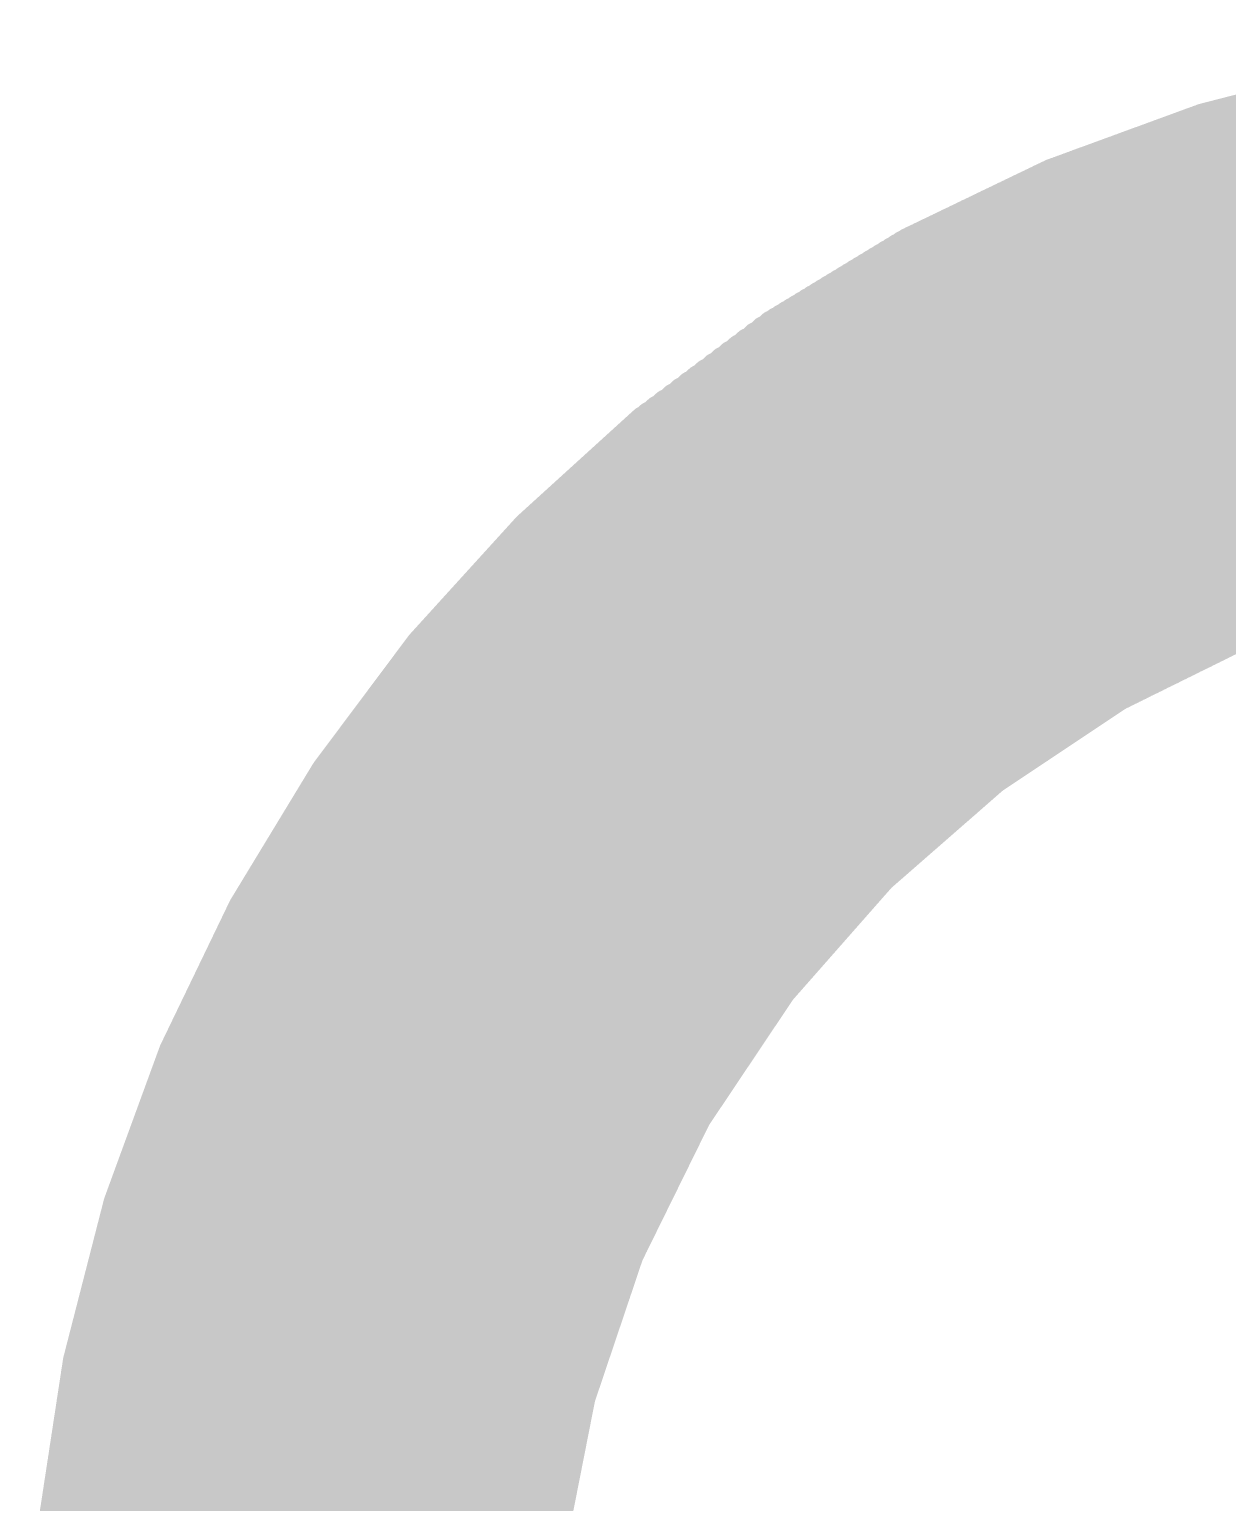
# Model space of a CAD drawing. Extents: x -4 to 157, y -7 to 87.
# Drawn here: x 38.487 to 40.286, y 27.349 to 29.56 of the extents above; entities that cross this region are included whole.
import ezdxf

# ---------------------------------------------------------------- set-up
doc = ezdxf.new("R2010")
doc.units = 0
doc.layers.add('2D_LINE_126', color=255, linetype='CONTINUOUS')

# ---------------------------------------------------------------- blocks, each defined once
blk = doc.blocks.new('SMOOTH_0$05')
at = {"const_width": 0.025}
blk.add_lwpolyline([(-0.0125, 0, 1), (0.0125, 0, 1)], format="xyb", close=True, dxfattribs=at)
blk = doc.blocks.new('DRAWING_204')
at = {"layer": '2D_LINE_126', "const_width": 0.05}
for points in [[(-0.6967, -1.7189), (1.7765, 0.7543)], [(-0.6966, -1.7157), (1.7733, 0.7542)], [(-0.6966, -1.7218), (1.7794, 0.7542)], [(-0.6965, -1.7124), (1.77, 0.7541)], [(-0.6964, -1.7248), (1.7824, 0.754)], [(-0.6963, -1.7092), (1.7668, 0.7539)], [(-0.6963, -1.7277), (1.7853, 0.7539)], [(-0.6961, -1.7059), (1.7635, 0.7538)], [(-0.6961, -1.7307), (1.7883, 0.7537)], [(-0.696, -1.7026), (1.7603, 0.7536)], [(-0.696, -1.7336), (1.7912, 0.7536)], [(-0.6958, -1.6994), (1.757, 0.7534)], [(-0.6958, -1.7366), (1.7942, 0.7534)], [(-0.6957, -1.7395), (1.7971, 0.7533)], [(-0.6956, -1.6961), (1.7537, 0.7533)], [(-0.6955, -1.6929), (1.7505, 0.7531)], [(-0.6953, -1.6896), (1.7472, 0.7529)], [(-0.6952, -1.6863), (1.7439, 0.7528)], [(-0.695, -1.6831), (1.7407, 0.7526)], [(-0.6948, -1.6798), (1.7374, 0.7524)], [(-0.6947, -1.6766), (1.7342, 0.7523)], [(-0.6945, -1.6733), (1.7309, 0.7521)], [(-0.6943, -1.67), (1.7276, 0.7519)], [(-0.6942, -1.6668), (1.7244, 0.7518)], [(-0.694, -1.6635), (1.7211, 0.7516)], [(-0.6938, -1.6602), (1.7179, 0.7514)], [(-0.6937, -1.657), (1.7146, 0.7513)], [(-0.6935, -1.6537), (1.7113, 0.7511)], [(-0.6933, -1.6505), (1.7081, 0.751)], [(-0.6932, -1.6472), (1.7048, 0.7508)], [(-0.693, -1.6439), (1.7015, 0.7506)], [(-0.6928, -1.6407), (1.6983, 0.7505)], [(-0.6927, -1.6374), (1.695, 0.7503)], [(-0.6925, -1.6341), (1.6918, 0.7501)], [(-0.6924, -1.6309), (1.6885, 0.75)], [(-0.6922, -1.6276), (1.6852, 0.7498)], [(-0.692, -1.6244), (1.682, 0.7496)], [(-0.6919, -1.6211), (1.6787, 0.7495)], [(-0.6917, -1.6178), (1.6754, 0.7493)], [(-0.6915, -1.6146), (1.6722, 0.7491)], [(-0.6914, -1.6113), (1.6689, 0.749)], [(0.5603, -0.4866), (1.8001, 0.7531)], [(0.5849, -0.4652), (1.803, 0.753)], [(0.6094, -0.4438), (1.806, 0.7529)], [(0.6339, -0.4223), (1.8089, 0.7527)], [(0.6584, -0.4009), (1.8119, 0.7526)], [(0.683, -0.3795), (1.8148, 0.7524)], [(0.7075, -0.358), (1.8178, 0.7523)], [(0.727, -0.3416), (1.8207, 0.7521)], [(0.7363, -0.3354), (1.8237, 0.752)], [(0.7456, -0.3292), (1.8266, 0.7518)], [(0.7549, -0.323), (1.8296, 0.7517)], [(0.7642, -0.3168), (1.8325, 0.7515)], [(0.7735, -0.3106), (1.8355, 0.7514)], [(0.7828, -0.3044), (1.8384, 0.7512)], [(0.7922, -0.2982), (1.8414, 0.7511)], [(0.8015, -0.2919), (1.8443, 0.7509)], [(0.8108, -0.2857), (1.8473, 0.7508)], [(0.8201, -0.2795), (1.8502, 0.7506)], [(0.8294, -0.2733), (1.8532, 0.7505)], [(0.8387, -0.2671), (1.8561, 0.7503)], [(0.848, -0.2609), (1.8591, 0.7502)], [(0.8573, -0.2547), (1.862, 0.75)], [(0.8666, -0.2485), (1.865, 0.7499)], [(0.8759, -0.2423), (1.8679, 0.7497)], [(0.8852, -0.2361), (1.8709, 0.7496)], [(0.8945, -0.2299), (1.8738, 0.7495)], [(0.9038, -0.2237), (1.8768, 0.7493)], [(0.9122, -0.2184), (1.8797, 0.7492)], [(0.9183, -0.2154), (1.8827, 0.749)], [(-0.6912, -1.608), (1.6657, 0.7488)], [(-0.691, -1.6048), (1.6624, 0.7486)], [(-0.6909, -1.6015), (1.6591, 0.7485)], [(-0.6907, -1.5983), (1.6559, 0.7483)], [(-0.6905, -1.595), (1.6526, 0.7481)], [(-0.6904, -1.5917), (1.6493, 0.748)], [(-0.6902, -1.5885), (1.6461, 0.7478)], [(-0.69, -1.5852), (1.6428, 0.7477)], [(-0.6899, -1.5819), (1.6396, 0.7475)], [(-0.6897, -1.5787), (1.6363, 0.7473)], [(-0.6896, -1.5754), (1.633, 0.7472)], [(-0.6894, -1.5722), (1.6298, 0.747)], [(-0.6892, -1.5689), (1.6265, 0.7468)], [(-0.6891, -1.5656), (1.6232, 0.7467)], [(-0.6889, -1.5624), (1.62, 0.7465)], [(-0.6887, -1.5591), (1.6167, 0.7463)], [(-0.6886, -1.5559), (1.6135, 0.7462)], [(-0.6884, -1.5526), (1.6102, 0.746)], [(-0.6882, -1.5493), (1.6069, 0.7458)], [(-0.6881, -1.5461), (1.6037, 0.7457)], [(-0.6879, -1.5428), (1.6004, 0.7455)], [(-0.6877, -1.5395), (1.5971, 0.7453)], [(-0.6876, -1.5363), (1.5939, 0.7452)], [(-0.6874, -1.533), (1.5906, 0.745)], [(-0.6872, -1.5298), (1.5874, 0.7449)], [(-0.6871, -1.5265), (1.5841, 0.7447)], [(-0.6869, -1.5232), (1.5808, 0.7445)], [(-0.6868, -1.52), (1.5776, 0.7444)], [(-0.6866, -1.5167), (1.5743, 0.7442)], [(-0.6864, -1.5134), (1.5711, 0.744)], [(-0.6863, -1.5102), (1.5678, 0.7439)], [(-0.6861, -1.5069), (1.5645, 0.7437)], [(-0.6859, -1.5037), (1.5613, 0.7435)], [(-0.6858, -1.5004), (1.558, 0.7434)], [(-0.6856, -1.4971), (1.5547, 0.7432)], [(-0.6854, -1.4939), (1.5515, 0.743)], [(-0.6853, -1.4906), (1.5482, 0.7429)], [(-0.6851, -1.4873), (1.545, 0.7427)], [(-0.6849, -1.4841), (1.5417, 0.7425)], [(-0.6848, -1.4808), (1.5384, 0.7424)], [(-0.6846, -1.4776), (1.5352, 0.7422)], [(-0.6844, -1.4743), (1.5319, 0.7421)], [(-0.6843, -1.471), (1.5286, 0.7419)], [(-0.6841, -1.4678), (1.5254, 0.7417)], [(-0.6838, -1.4644), (1.522, 0.7415)], [(-0.6833, -1.4608), (1.5184, 0.7409)], [(-0.6827, -1.4571), (1.5147, 0.7403)], [(-0.6822, -1.4534), (1.5111, 0.7398)], [(-0.6816, -1.4498), (1.5074, 0.7392)], [(-0.6811, -1.4461), (1.5037, 0.7387)], [(-0.6805, -1.4425), (1.5001, 0.7381)], [(-0.6799, -1.4388), (1.4964, 0.7376)], [(-0.6794, -1.4352), (1.4928, 0.737)], [(-0.6788, -1.4315), (1.4891, 0.7364)], [(-0.6783, -1.4279), (1.4855, 0.7359)], [(-0.6777, -1.4242), (1.4818, 0.7353)], [(-0.6772, -1.4205), (1.4782, 0.7348)], [(-0.6766, -1.4169), (1.4745, 0.7342)], [(-0.676, -1.4132), (1.4708, 0.7336)], [(-0.6755, -1.4096), (1.4672, 0.7331)], [(-0.6749, -1.4059), (1.4635, 0.7325)], [(-0.6744, -1.4023), (1.4599, 0.732)], [(-0.6738, -1.3986), (1.4562, 0.7314)], [(-0.6732, -1.395), (1.4526, 0.7309)], [(-0.6727, -1.3913), (1.4489, 0.7303)], [(-0.6721, -1.3876), (1.4453, 0.7297)], [(-0.6716, -1.384), (1.4416, 0.7292)], [(-0.671, -1.3803), (1.4379, 0.7286)], [(-0.6705, -1.3767), (1.4343, 0.7281)], [(-0.6699, -1.373), (1.4306, 0.7275)], [(-0.6693, -1.3694), (1.427, 0.727)], [(0.9244, -0.2123), (1.8856, 0.7489)], [(0.9306, -0.2093), (1.8886, 0.7487)], [(0.9367, -0.2063), (1.8915, 0.7486)], [(0.9428, -0.2033), (1.8945, 0.7484)], [(0.9489, -0.2002), (1.8974, 0.7483)], [(0.955, -0.1972), (1.9004, 0.7481)], [(0.9612, -0.1942), (1.9033, 0.748)], [(0.9673, -0.1912), (1.9063, 0.7478)], [(0.9734, -0.1881), (1.9092, 0.7477)], [(0.9795, -0.1851), (1.9122, 0.7475)], [(0.9857, -0.1821), (1.9151, 0.7474)], [(0.9918, -0.1791), (1.9181, 0.7472)], [(0.9979, -0.176), (1.921, 0.7471)], [(1.004, -0.173), (1.924, 0.7469)], [(1.0101, -0.17), (1.9269, 0.7468)], [(1.0163, -0.167), (1.9299, 0.7466)], [(1.0224, -0.1639), (1.9328, 0.7465)], [(1.0285, -0.1609), (1.9358, 0.7463)], [(1.0346, -0.1579), (1.9387, 0.7462)], [(1.0408, -0.1549), (1.9417, 0.7461)], [(1.0469, -0.1518), (1.9446, 0.7459)], [(1.053, -0.1488), (1.9476, 0.7458)], [(1.0591, -0.1458), (1.9505, 0.7456)], [(1.0652, -0.1428), (1.9535, 0.7455)], [(1.0714, -0.1397), (1.9564, 0.7453)], [(1.0775, -0.1367), (1.9594, 0.7452)], [(1.0836, -0.1337), (1.9623, 0.745)], [(1.0897, -0.1307), (1.9653, 0.7449)], [(1.0959, -0.1276), (1.9682, 0.7447)], [(-0.6688, -1.3657), (1.4233, 0.7264)], [(-0.6682, -1.3621), (1.4197, 0.7258)], [(-0.6677, -1.3584), (1.416, 0.7253)], [(-0.6671, -1.3547), (1.4124, 0.7247)], [(-0.6666, -1.3511), (1.4087, 0.7242)], [(-0.666, -1.3474), (1.405, 0.7236)], [(-0.6654, -1.3438), (1.4014, 0.723)], [(-0.6649, -1.3401), (1.3977, 0.7225)], [(-0.6643, -1.3365), (1.3941, 0.7219)], [(-0.6638, -1.3328), (1.3904, 0.7214)], [(-0.6632, -1.3292), (1.3868, 0.7208)], [(-0.6626, -1.3255), (1.3831, 0.7203)], [(-0.6621, -1.3219), (1.3795, 0.7197)], [(-0.6615, -1.3182), (1.3758, 0.7191)], [(-0.661, -1.3145), (1.3721, 0.7186)], [(-0.6604, -1.3109), (1.3685, 0.718)], [(-0.6599, -1.3072), (1.3648, 0.7175)], [(-0.6593, -1.3036), (1.3612, 0.7169)], [(-0.6587, -1.2999), (1.3575, 0.7164)], [(-0.6582, -1.2963), (1.3539, 0.7158)], [(-0.6576, -1.2926), (1.3502, 0.7152)], [(-0.6571, -1.289), (1.3466, 0.7147)], [(-0.6565, -1.2853), (1.3429, 0.7141)], [(-0.656, -1.2816), (1.3392, 0.7136)], [(-0.6554, -1.278), (1.3356, 0.713)], [(-0.6548, -1.2743), (1.3319, 0.7124)], [(-0.6543, -1.2707), (1.3283, 0.7119)], [(-0.6537, -1.267), (1.3246, 0.7113)], [(-0.6532, -1.2634), (1.321, 0.7108)], [(-0.6526, -1.2597), (1.3173, 0.7102)], [(-0.652, -1.2561), (1.3137, 0.7097)], [(-0.6515, -1.2524), (1.31, 0.7091)], [(-0.6509, -1.2487), (1.3064, 0.7085)], [(-0.6504, -1.2451), (1.3027, 0.708)], [(-0.6498, -1.2414), (1.299, 0.7074)], [(-0.6493, -1.2378), (1.2954, 0.7069)], [(-0.6487, -1.2341), (1.2917, 0.7063)], [(-0.6481, -1.2305), (1.2881, 0.7058)], [(-0.6476, -1.2268), (1.2844, 0.7052)], [(-0.647, -1.2232), (1.2808, 0.7046)], [(-0.6464, -1.2194), (1.2771, 0.704)], [(-0.6453, -1.2153), (1.2729, 0.703)], [(-0.6443, -1.2111), (1.2687, 0.7019)], [(-0.6432, -1.2069), (1.2645, 0.7008)], [(-0.6421, -1.2028), (1.2604, 0.6997)], [(-0.6411, -1.1986), (1.2562, 0.6987)], [(-0.64, -1.1944), (1.252, 0.6976)], [(-0.6389, -1.1903), (1.2479, 0.6965)], [(-0.6378, -1.1861), (1.2437, 0.6955)], [(-0.6368, -1.1819), (1.2395, 0.6944)], [(-0.6357, -1.1778), (1.2354, 0.6933)], [(-0.6346, -1.1736), (1.2312, 0.6922)], [(-0.6336, -1.1694), (1.227, 0.6912)], [(-0.6325, -1.1652), (1.2229, 0.6901)], [(-0.6314, -1.1611), (1.2187, 0.689)], [(-0.6303, -1.1569), (1.2145, 0.6879)], [(-0.6293, -1.1527), (1.2103, 0.6869)], [(-0.6282, -1.1486), (1.2062, 0.6858)], [(-0.6271, -1.1444), (1.202, 0.6847)], [(-0.626, -1.1402), (1.1978, 0.6837)], [(1.0405, 0.6432), (1.2775, 0.7041)], [(-0.625, -1.1361), (1.1937, 0.6826)], [(-0.6239, -1.1319), (1.1895, 0.6815)], [(-0.6228, -1.1277), (1.1853, 0.6804)], [(-0.6218, -1.1235), (1.1812, 0.6794)], [(-0.6207, -1.1194), (1.177, 0.6783)], [(-0.6196, -1.1152), (1.1728, 0.6772)], [(-0.6185, -1.111), (1.1687, 0.6762)], [(-0.6175, -1.1069), (1.1645, 0.6751)], [(-0.6164, -1.1027), (1.1603, 0.674)], [(-0.6153, -1.0985), (1.1561, 0.6729)], [(-0.6143, -1.0944), (1.152, 0.6719)], [(-0.6132, -1.0902), (1.1478, 0.6708)], [(-0.6121, -1.086), (1.1436, 0.6697)], [(-0.611, -1.0819), (1.1395, 0.6686)], [(-0.61, -1.0777), (1.1353, 0.6676)], [(-0.6089, -1.0735), (1.1311, 0.6665)], [(-0.6078, -1.0693), (1.127, 0.6654)], [(-0.6068, -1.0652), (1.1228, 0.6644)], [(-0.6057, -1.061), (1.1186, 0.6633)], [(-0.6046, -1.0568), (1.1144, 0.6622)], [(-0.6035, -1.0527), (1.1103, 0.6611)], [(-0.6025, -1.0485), (1.1061, 0.6601)], [(-0.6014, -1.0443), (1.1019, 0.659)], [(-0.6003, -1.0402), (1.0978, 0.6579)], [(-0.5992, -1.036), (1.0936, 0.6569)], [(-0.5982, -1.0318), (1.0894, 0.6558)], [(-0.5971, -1.0276), (1.0853, 0.6547)], [(-0.596, -1.0235), (1.0811, 0.6536)], [(-0.595, -1.0193), (1.0769, 0.6526)], [(-0.5939, -1.0151), (1.0728, 0.6515)], [(-0.5928, -1.011), (1.0686, 0.6504)], [(-0.5917, -1.0068), (1.0644, 0.6494)], [(-0.5907, -1.0026), (1.0602, 0.6483)], [(-0.5896, -0.9985), (1.0561, 0.6472)], [(-0.5885, -0.9943), (1.0519, 0.6461)], [(-0.5875, -0.9901), (1.0477, 0.6451)], [(-0.5864, -0.986), (1.0436, 0.644)], [(-0.5851, -0.9816), (1.0392, 0.6427)], [(-0.5833, -0.9767), (1.0343, 0.6409)], [(-0.5815, -0.9718), (1.0294, 0.6391)], [(-0.5798, -0.9669), (1.0245, 0.6374)], [(-0.578, -0.962), (1.0197, 0.6356)], [(-0.5762, -0.9572), (1.0148, 0.6338)], [(-0.5744, -0.9523), (1.0099, 0.632)], [(-0.5726, -0.9474), (1.005, 0.6302)], [(-0.5708, -0.9425), (1.0001, 0.6284)], [(-0.569, -0.9376), (0.9952, 0.6266)], [(-0.5672, -0.9327), (0.9903, 0.6248)], [(-0.5654, -0.9278), (0.9855, 0.6231)], [(-0.5637, -0.923), (0.9806, 0.6213)], [(-0.5619, -0.9181), (0.9757, 0.6195)], [(-0.5601, -0.9132), (0.9708, 0.6177)], [(-0.5583, -0.9083), (0.9659, 0.6159)], [(-0.5565, -0.9034), (0.961, 0.6141)], [(-0.5547, -0.8985), (0.9561, 0.6123)], [(-0.5529, -0.8936), (0.9513, 0.6105)], [(-0.5511, -0.8888), (0.9464, 0.6088)], [(-0.5494, -0.8839), (0.9415, 0.607)], [(-0.5476, -0.879), (0.9366, 0.6052)], [(-0.5458, -0.8741), (0.9317, 0.6034)], [(-0.544, -0.8692), (0.9268, 0.6016)], [(-0.5422, -0.8643), (0.9219, 0.5998)], [(-0.5404, -0.8595), (0.9171, 0.598)], [(-0.5386, -0.8546), (0.9122, 0.5962)], [(-0.5368, -0.8497), (0.9073, 0.5944)], [(-0.535, -0.8448), (0.9024, 0.5927)], [(-0.5333, -0.8399), (0.8975, 0.5909)], [(-0.5315, -0.835), (0.8926, 0.5891)], [(-0.5297, -0.8301), (0.8877, 0.5873)], [(-0.5279, -0.8253), (0.8829, 0.5855)], [(-0.5261, -0.8204), (0.878, 0.5837)], [(-0.5243, -0.8155), (0.8731, 0.5819)], [(-0.5225, -0.8106), (0.8682, 0.5801)], [(-0.5207, -0.8057), (0.8633, 0.5784)], [(-0.519, -0.8008), (0.8584, 0.5766)], [(-0.5172, -0.7959), (0.8535, 0.5748)], [(-0.5154, -0.7911), (0.8487, 0.573)], [(-0.5136, -0.7862), (0.8438, 0.5712)], [(-0.5118, -0.7813), (0.8389, 0.5694)], [(-0.51, -0.7764), (0.834, 0.5676)], [(-0.5082, -0.7715), (0.8291, 0.5658)], [(-0.5064, -0.7666), (0.8242, 0.564)], [(-0.5046, -0.7617), (0.8193, 0.5623)], [(-0.5029, -0.7569), (0.8145, 0.5605)], [(-0.5002, -0.7511), (0.8087, 0.5578)], [(-0.4973, -0.7451), (0.8028, 0.555)], [(-0.4945, -0.7392), (0.7968, 0.5521)], [(-0.4916, -0.7332), (0.7908, 0.5492)], [(-0.4887, -0.7272), (0.7848, 0.5463)], [(-0.4858, -0.7212), (0.7789, 0.5434)], [(-0.483, -0.7153), (0.7729, 0.5406)], [(-0.4801, -0.7093), (0.7669, 0.5377)], [(-0.4772, -0.7033), (0.7609, 0.5348)], [(-0.4743, -0.6973), (0.7549, 0.5319)], [(-0.4714, -0.6914), (0.749, 0.529)], [(-0.4686, -0.6854), (0.743, 0.5262)], [(-0.4657, -0.6794), (0.737, 0.5233)], [(-0.4628, -0.6734), (0.731, 0.5204)], [(-0.4599, -0.6675), (0.7251, 0.5175)], [(-0.457, -0.6615), (0.7191, 0.5147)], [(-0.4542, -0.6555), (0.7131, 0.5118)], [(-0.4513, -0.6495), (0.7071, 0.5089)], [(-0.4484, -0.6435), (0.7012, 0.506)], [(-0.4455, -0.6376), (0.6952, 0.5031)], [(-0.4426, -0.6316), (0.6892, 0.5003)], [(-0.4398, -0.6256), (0.6832, 0.4974)], [(-0.4369, -0.6196), (0.6773, 0.4945)], [(-0.434, -0.6137), (0.6713, 0.4916)], [(-0.4311, -0.6077), (0.6653, 0.4887)], [(-0.4283, -0.6017), (0.6593, 0.4859)], [(-0.4254, -0.5957), (0.6533, 0.483)], [(-0.4225, -0.5898), (0.6474, 0.4801)], [(-0.4196, -0.5838), (0.6414, 0.4772)], [(-0.4167, -0.5778), (0.6354, 0.4743)], [(-0.4139, -0.5718), (0.6294, 0.4715)], [(-0.411, -0.5659), (0.6235, 0.4686)], [(-0.4081, -0.5599), (0.6175, 0.4657)], [(-0.4052, -0.5539), (0.6115, 0.4628)], [(-0.4023, -0.5479), (0.6055, 0.46)], [(-0.3995, -0.5419), (0.5996, 0.4571)], [(-0.3954, -0.5348), (0.5924, 0.453)], [(-0.3906, -0.5269), (0.5845, 0.4482)], [(-0.3858, -0.519), (0.5766, 0.4434)], [(-0.381, -0.5111), (0.5687, 0.4386)], [(-0.3762, -0.5032), (0.5608, 0.4338)], [(-0.3714, -0.4953), (0.553, 0.4291)], [(-0.3667, -0.4875), (0.5451, 0.4243)], [(-0.3619, -0.4796), (0.5372, 0.4195)], [(-0.3571, -0.4717), (0.5293, 0.4147)], [(-0.3523, -0.4638), (0.5214, 0.4099)], [(-0.3475, -0.4559), (0.5135, 0.4051)], [(-0.3427, -0.448), (0.5056, 0.4003)], [(-0.3379, -0.4401), (0.4977, 0.3955)], [(-0.3331, -0.4322), (0.4898, 0.3907)], [(-0.3283, -0.4243), (0.4819, 0.3859)], [(-0.3235, -0.4164), (0.474, 0.3811)], [(-0.3187, -0.4085), (0.4661, 0.3763)], [(-0.3139, -0.4006), (0.4582, 0.3715)], [(-0.3091, -0.3927), (0.4504, 0.3667)], [(-0.3043, -0.3849), (0.4425, 0.3619)], [(-0.2995, -0.377), (0.4346, 0.3571)], [(-0.2947, -0.3691), (0.4267, 0.3523)], [(-0.2899, -0.3612), (0.4188, 0.3476)], [(-0.2851, -0.3533), (0.4109, 0.3428)], [(-0.2804, -0.3454), (0.403, 0.338)], [(-0.2756, -0.3375), (0.3951, 0.3332)], [(-0.2674, -0.3262), (0.3838, 0.325)], [(-0.2582, -0.3139), (0.3715, 0.3158)], [(-0.249, -0.3016), (0.3592, 0.3066)], [(-0.2398, -0.2894), (0.347, 0.2974)], [(-0.2306, -0.2771), (0.3347, 0.2882)], [(-0.2214, -0.2648), (0.3224, 0.279)], [(-0.2122, -0.2525), (0.3101, 0.2699)], [(-0.2031, -0.2402), (0.2978, 0.2607)], [(-0.1939, -0.228), (0.2856, 0.2515)], [(-0.1847, -0.2157), (0.2733, 0.2423)], [(-0.1755, -0.2034), (0.261, 0.2331)], [(-0.1663, -0.1911), (0.2487, 0.2239)], [(-0.1571, -0.1788), (0.2364, 0.2148)], [(-0.148, -0.1665), (0.2242, 0.2056)], [(-0.1388, -0.1543), (0.2119, 0.1964)], [(-0.1236, -0.1359), (0.1936, 0.1812)], [(0.0274, 0.0302), (0.203, 0.1898)], [(-0.0927, -0.102), (0.1596, 0.1503)], [(-0.0618, -0.068), (0.1256, 0.1194)], [(-0.0309, -0.034), (0.0916, 0.0885)], [(0, 0), (0.0576, 0.0576)], [(-0.1322, -0.1454), (0.0274, 0.0302)], [(-0.2745, -0.3357), (-0.1322, -0.1454)], [(0.9104, -0.2193), (0.724, -0.3436)], [(-0.3983, -0.5396), (-0.2745, -0.3357)], [(0.724, -0.3436), (0.5546, -0.4916)], [(-0.6955, -1.7425), (0.5492, -0.4978)], [(0.5546, -0.4916), (0.4047, -0.6619)], [(-0.6954, -1.7454), (0.5264, -0.5237)], [(-0.6952, -1.7484), (0.5035, -0.5496)], [(-0.5025, -0.7557), (-0.3983, -0.5396)], [(-0.6951, -1.7513), (0.4807, -0.5756)], [(-0.6949, -1.7543), (0.4579, -0.6015)], [(-0.6948, -1.7572), (0.435, -0.6274)], [(-0.6946, -1.7602), (0.4122, -0.6533)], [(0.4047, -0.6619), (0.2769, -0.8528)], [(-0.6945, -1.7631), (0.4005, -0.6681)], [(-0.6943, -1.7661), (0.3942, -0.6775)], [(-0.6942, -1.769), (0.3879, -0.6869)], [(-0.694, -1.772), (0.3817, -0.6963)], [(-0.6939, -1.7749), (0.3754, -0.7056)], [(-0.6937, -1.7779), (0.3691, -0.715)], [(-0.6936, -1.7808), (0.3628, -0.7244)], [(-0.6934, -1.7838), (0.3566, -0.7337)], [(-0.6933, -1.7867), (0.3503, -0.7431)], [(-0.6931, -1.7896), (0.344, -0.7525)], [(-0.693, -1.7926), (0.3378, -0.7618)], [(-0.6929, -1.7955), (0.3315, -0.7712)], [(-0.5856, -0.9829), (-0.5025, -0.7557)], [(-0.6927, -1.7985), (0.3252, -0.7806)], [(-0.6926, -1.8014), (0.3189, -0.7899)], [(-0.6924, -1.8044), (0.3127, -0.7993)], [(-0.6923, -1.8073), (0.3064, -0.8087)], [(-0.6921, -1.8103), (0.3001, -0.8181)], [(-0.692, -1.8132), (0.2939, -0.8274)], [(-0.6918, -1.8162), (0.2876, -0.8368)], [(-0.6917, -1.8191), (0.2813, -0.8462)], [(-0.6915, -1.8221), (0.276, -0.8546)], [(-0.6914, -1.825), (0.273, -0.8607)], [(0.2769, -0.8528), (0.1754, -1.0589)], [(-0.6912, -1.828), (0.27, -0.8668)], [(-0.6911, -1.8309), (0.267, -0.8729)], [(-0.6909, -1.8339), (0.264, -0.879)], [(-0.6908, -1.8368), (0.261, -0.8851)], [(-0.6906, -1.8398), (0.258, -0.8912)], [(-0.6905, -1.8427), (0.255, -0.8973)], [(-0.6903, -1.8457), (0.252, -0.9034)], [(-0.6902, -1.8486), (0.249, -0.9095)], [(-0.69, -1.8516), (0.246, -0.9156)], [(-0.6899, -1.8545), (0.243, -0.9217)], [(-0.6897, -1.8575), (0.24, -0.9278)], [(-0.6896, -1.8604), (0.237, -0.9339)], [(-0.6894, -1.8634), (0.234, -0.9399)], [(-0.6893, -1.8663), (0.231, -0.946)], [(-0.6891, -1.8693), (0.228, -0.9521)], [(-0.689, -1.8722), (0.225, -0.9582)], [(-0.6888, -1.8752), (0.222, -0.9643)], [(-0.6887, -1.8781), (0.219, -0.9704)], [(-0.6885, -1.8811), (0.216, -0.9765)], [(-0.6884, -1.884), (0.213, -0.9826)], [(-0.6882, -1.887), (0.21, -0.9887)], [(-0.6881, -1.8899), (0.207, -0.9948)], [(-0.6465, -1.2199), (-0.5856, -0.9829)], [(-0.6879, -1.8929), (0.204, -1.0009)], [(-0.6878, -1.8958), (0.201, -1.007)], [(-0.6876, -1.8987), (0.198, -1.0131)], [(-0.6875, -1.9017), (0.195, -1.0192)], [(-0.6873, -1.9046), (0.192, -1.0253)], [(-0.6872, -1.9076), (0.189, -1.0314)], [(-0.687, -1.9105), (0.186, -1.0375)], [(-0.6869, -1.9135), (0.183, -1.0436)], [(-0.6867, -1.9164), (0.18, -1.0497)], [(-0.6866, -1.9194), (0.177, -1.0558)], [(-0.6864, -1.9223), (0.1747, -1.0612)], [(0.1754, -1.0589), (0.103, -1.2738)], [(-0.6863, -1.9253), (0.1731, -1.0659)], [(-0.6862, -1.9282), (0.1715, -1.0706)], [(-0.686, -1.9312), (0.1699, -1.0752)], [(-0.6859, -1.9341), (0.1684, -1.0799)], [(-0.6857, -1.9371), (0.1668, -1.0846)], [(-0.6856, -1.94), (0.1652, -1.0893)], [(-0.6854, -1.943), (0.1636, -1.0939)], [(-0.6853, -1.9459), (0.1621, -1.0986)], [(-0.6851, -1.9489), (0.1605, -1.1033)], [(-0.685, -1.9518), (0.1589, -1.108)], [(-0.6848, -1.9548), (0.1573, -1.1126)], [(-0.6847, -1.9577), (0.1558, -1.1173)], [(-0.6845, -1.9607), (0.1542, -1.122)], [(-0.6844, -1.9636), (0.1526, -1.1266)], [(-0.6842, -1.9666), (0.151, -1.1313)], [(-0.6841, -1.9695), (0.1495, -1.136)], [(-0.6838, -1.9723), (0.1479, -1.1407)], [(-0.6834, -1.975), (0.1463, -1.1453)], [(-0.683, -1.9777), (0.1447, -1.15)], [(-0.6826, -1.9804), (0.1431, -1.1547)], [(-0.6821, -1.9831), (0.1416, -1.1594)], [(-0.6817, -1.9858), (0.14, -1.164)], [(-0.6813, -1.9885), (0.1384, -1.1687)], [(-0.6809, -1.9911), (0.1368, -1.1734)], [(-0.6805, -1.9938), (0.1353, -1.1781)], [(-0.6801, -1.9965), (0.1337, -1.1827)], [(-0.6797, -1.9992), (0.1321, -1.1874)], [(-0.6793, -2.0019), (0.1305, -1.1921)], [(-0.6789, -2.0046), (0.129, -1.1967)], [(-0.6785, -2.0073), (0.1274, -1.2014)], [(-0.678, -2.0099), (0.1258, -1.2061)], [(-0.6776, -2.0126), (0.1242, -1.2108)], [(-0.6772, -2.0153), (0.1227, -1.2154)], [(-0.6768, -2.018), (0.1211, -1.2201)], [(-0.6764, -2.0207), (0.1195, -1.2248)], [(-0.676, -2.0234), (0.1179, -1.2295)], [(-0.6756, -2.0261), (0.1164, -1.2341)], [(-0.6752, -2.0288), (0.1148, -1.2388)], [(-0.6748, -2.0314), (0.1132, -1.2435)], [(-0.6744, -2.0341), (0.1116, -1.2482)], [(-0.6739, -2.0368), (0.1101, -1.2528)], [(-0.6735, -2.0395), (0.1085, -1.2575)], [(-0.6731, -2.0422), (0.1069, -1.2622)], [(-0.6727, -2.0449), (0.1053, -1.2668)], [(-0.6723, -2.0476), (0.1037, -1.2715)], [(-0.6719, -2.0503), (0.1026, -1.2758)], [(-0.6715, -2.0529), (0.1018, -1.2796)], [(-0.6711, -2.0556), (0.1011, -1.2835)], [(0.103, -1.2738), (0.0595, -1.4945)], [(-0.6707, -2.0583), (0.1003, -1.2874)], [(-0.6703, -2.061), (0.0996, -1.2912)], [(-0.6698, -2.0637), (0.0988, -1.2951)], [(-0.6694, -2.0664), (0.098, -1.2989)], [(-0.669, -2.0691), (0.0973, -1.3028)], [(-0.6686, -2.0718), (0.0965, -1.3066)], [(-0.6682, -2.0744), (0.0958, -1.3105)], [(-0.6678, -2.0771), (0.095, -1.3144)], [(-0.6674, -2.0798), (0.0942, -1.3182)], [(-0.667, -2.0825), (0.0935, -1.3221)], [(-0.6666, -2.0852), (0.0927, -1.3259)], [(-0.6661, -2.0879), (0.092, -1.3298)], [(-0.6657, -2.0906), (0.0912, -1.3336)], [(-0.6653, -2.0933), (0.0904, -1.3375)], [(-0.6649, -2.0959), (0.0897, -1.3414)], [(-0.6645, -2.0986), (0.0889, -1.3452)], [(-0.6641, -2.1013), (0.0882, -1.3491)], [(-0.6637, -2.104), (0.0874, -1.3529)], [(-0.6633, -2.1067), (0.0866, -1.3568)], [(-0.6629, -2.1094), (0.0859, -1.3606)], [(-0.6625, -2.1121), (0.0851, -1.3645)], [(-0.662, -2.1148), (0.0844, -1.3684)], [(-0.6616, -2.1174), (0.0836, -1.3722)], [(-0.6612, -2.1201), (0.0828, -1.3761)], [(-0.6608, -2.1228), (0.0821, -1.3799)], [(-0.6604, -2.1255), (0.0813, -1.3838)], [(-0.66, -2.1282), (0.0806, -1.3876)], [(-0.6596, -2.1309), (0.0798, -1.3915)], [(-0.6592, -2.1336), (0.079, -1.3954)], [(-0.6588, -2.1363), (0.0783, -1.3992)], [(-0.6584, -2.1389), (0.0775, -1.4031)], [(-0.6579, -2.1416), (0.0768, -1.4069)], [(-0.6575, -2.1443), (0.076, -1.4108)], [(-0.6571, -2.147), (0.0752, -1.4146)], [(-0.6567, -2.1497), (0.0745, -1.4185)], [(-0.6563, -2.1524), (0.0737, -1.4224)], [(-0.6559, -2.1551), (0.073, -1.4262)], [(-0.6555, -2.1578), (0.0722, -1.4301)], [(-0.6551, -2.1604), (0.0714, -1.4339)], [(-0.6547, -2.1631), (0.0707, -1.4378)], [(-0.6543, -2.1658), (0.0699, -1.4416)], [(-0.6538, -2.1685), (0.0692, -1.4455)], [(-0.6534, -2.1712), (0.0684, -1.4494)], [(-0.653, -2.1739), (0.0676, -1.4532)]]:
    blk.add_lwpolyline(points, dxfattribs=at)
at = {"layer": '2D_LINE_126'}
for p in [(1.0294, 0.6391), (1.0343, 0.6409), (1.0392, 0.6427), (1.0405, 0.6432), (1.0436, 0.644), (1.0477, 0.6451), (1.0519, 0.6461), (1.0561, 0.6472), (1.0602, 0.6483), (1.0644, 0.6494), (1.0686, 0.6504), (1.0728, 0.6515), (1.0769, 0.6526), (1.0811, 0.6536), (1.0853, 0.6547), (1.0894, 0.6558), (1.0936, 0.6569), (1.0978, 0.6579), (0.9708, 0.6177), (0.9757, 0.6195), (0.9806, 0.6213), (0.9855, 0.6231), (0.9903, 0.6248), (0.9952, 0.6266), (1.0001, 0.6284), (1.005, 0.6302), (1.0099, 0.632), (1.0148, 0.6338), (1.0197, 0.6356), (1.0245, 0.6374), (0.9073, 0.5944), (0.9122, 0.5962), (0.9171, 0.598), (0.9219, 0.5998), (0.9268, 0.6016), (0.9317, 0.6034), (0.9366, 0.6052), (0.9415, 0.607), (0.9464, 0.6088), (0.9513, 0.6105), (0.9561, 0.6123), (0.961, 0.6141), (0.9659, 0.6159), (0.8487, 0.573), (0.8535, 0.5748), (0.8584, 0.5766), (0.8633, 0.5784), (0.8682, 0.5801), (0.8731, 0.5819), (0.878, 0.5837), (0.8829, 0.5855), (0.8877, 0.5873), (0.8926, 0.5891), (0.8975, 0.5909), (0.9024, 0.5927), (0.7968, 0.5521), (0.8028, 0.555), (0.8087, 0.5578), (0.8145, 0.5605), (0.8193, 0.5623), (0.8242, 0.564), (0.8291, 0.5658), (0.834, 0.5676), (0.8389, 0.5694), (0.8438, 0.5712), (0.749, 0.529), (0.7549, 0.5319), (0.7609, 0.5348), (0.7669, 0.5377), (0.7729, 0.5406), (0.7789, 0.5434), (0.7848, 0.5463), (0.7908, 0.5492), (0.7012, 0.506), (0.7071, 0.5089), (0.7131, 0.5118), (0.7191, 0.5147), (0.7251, 0.5175), (0.731, 0.5204), (0.737, 0.5233), (0.743, 0.5262), (0.6593, 0.4859), (0.6653, 0.4887), (0.6713, 0.4916), (0.6773, 0.4945), (0.6832, 0.4974), (0.6892, 0.5003), (0.6952, 0.5031), (0.6115, 0.4628), (0.6175, 0.4657), (0.6235, 0.4686), (0.6294, 0.4715), (0.6354, 0.4743), (0.6414, 0.4772), (0.6474, 0.4801), (0.6533, 0.483), (0.5766, 0.4434), (0.5845, 0.4482), (0.5924, 0.453), (0.5996, 0.4571), (0.6055, 0.46), (0.5372, 0.4195), (0.5451, 0.4243), (0.553, 0.4291), (0.5608, 0.4338), (0.5687, 0.4386), (0.4977, 0.3955), (0.5056, 0.4003), (0.5135, 0.4051), (0.5214, 0.4099), (0.5293, 0.4147), (0.4661, 0.3763), (0.474, 0.3811), (0.4819, 0.3859), (0.4898, 0.3907), (0.4267, 0.3523), (0.4346, 0.3571), (0.4425, 0.3619), (0.4504, 0.3667), (0.4582, 0.3715), (0.3951, 0.3332), (0.403, 0.338), (0.4109, 0.3428), (0.4188, 0.3476), (0.3715, 0.3158), (0.3838, 0.325), (0.3347, 0.2882), (0.347, 0.2974), (0.3592, 0.3066), (0.3101, 0.2699), (0.3224, 0.279), (0.2733, 0.2423), (0.2856, 0.2515), (0.2978, 0.2607), (0.2487, 0.2239), (0.261, 0.2331), (0.2119, 0.1964), (0.2242, 0.2056), (0.2364, 0.2148), (0.1936, 0.1812), (0.203, 0.1898), (0.1596, 0.1503), (0.1256, 0.1194), (0.0916, 0.0885), (0.0576, 0.0576), (0.0274, 0.0302), (0.0274, 0.0302), (0, 0), (-0.0309, -0.034), (-0.0618, -0.068), (-0.0927, -0.102), (1.0836, -0.1337), (1.0897, -0.1307), (1.0959, -0.1276), (-0.1388, -0.1543), (-0.1322, -0.1454), (-0.1322, -0.1454), (-0.1236, -0.1359), (1.0408, -0.1549), (1.0469, -0.1518), (1.053, -0.1488), (1.0591, -0.1458), (1.0652, -0.1428), (1.0714, -0.1397), (1.0775, -0.1367), (-0.1571, -0.1788), (-0.148, -0.1665), (0.9918, -0.1791), (0.9979, -0.176), (1.004, -0.173), (1.0101, -0.17), (1.0163, -0.167), (1.0224, -0.1639), (1.0285, -0.1609), (1.0346, -0.1579), (-0.1663, -0.1911), (0.9489, -0.2002), (0.955, -0.1972), (0.9612, -0.1942), (0.9673, -0.1912), (0.9734, -0.1881), (0.9795, -0.1851), (0.9857, -0.1821), (-0.1847, -0.2157), (-0.1755, -0.2034), (0.9038, -0.2237), (0.9104, -0.2193), (0.9122, -0.2184), (0.9183, -0.2154), (0.9244, -0.2123), (0.9306, -0.2093), (0.9367, -0.2063), (0.9428, -0.2033), (-0.2031, -0.2402), (-0.1939, -0.228), (0.8759, -0.2423), (0.8852, -0.2361), (0.8945, -0.2299), (-0.2214, -0.2648), (-0.2122, -0.2525), (0.8387, -0.2671), (0.848, -0.2609), (0.8573, -0.2547), (0.8666, -0.2485), (-0.2398, -0.2894), (-0.2306, -0.2771), (0.8108, -0.2857), (0.8201, -0.2795), (0.8294, -0.2733), (-0.249, -0.3016), (0.7735, -0.3106), (0.7828, -0.3044), (0.7922, -0.2982), (0.8015, -0.2919), (-0.2674, -0.3262), (-0.2582, -0.3139), (0.7456, -0.3292), (0.7549, -0.323), (0.7642, -0.3168), (-0.2851, -0.3533), (-0.2804, -0.3454), (-0.2756, -0.3375), (-0.2745, -0.3357), (-0.2745, -0.3357), (0.724, -0.3436), (0.724, -0.3436), (0.727, -0.3416), (0.7363, -0.3354), (-0.2995, -0.377), (-0.2947, -0.3691), (-0.2899, -0.3612), (0.7075, -0.358), (-0.3139, -0.4006), (-0.3091, -0.3927), (-0.3043, -0.3849), (0.6584, -0.4009), (0.683, -0.3795), (-0.3235, -0.4164), (-0.3187, -0.4085), (0.6339, -0.4223), (-0.3379, -0.4401), (-0.3331, -0.4322), (-0.3283, -0.4243), (0.6094, -0.4438), (-0.3523, -0.4638), (-0.3475, -0.4559), (-0.3427, -0.448), (0.5849, -0.4652), (-0.3667, -0.4875), (-0.3619, -0.4796), (-0.3571, -0.4717), (0.5603, -0.4866), (-0.381, -0.5111), (-0.3762, -0.5032), (-0.3714, -0.4953), (0.5492, -0.4978), (0.5546, -0.4916), (0.5546, -0.4916), (-0.3906, -0.5269), (-0.3858, -0.519), (0.5264, -0.5237), (-0.4052, -0.5539), (-0.4023, -0.5479), (-0.3995, -0.5419), (-0.3983, -0.5396), (-0.3983, -0.5396), (-0.3954, -0.5348), (0.5035, -0.5496), (-0.4167, -0.5778), (-0.4139, -0.5718), (-0.411, -0.5659), (-0.4081, -0.5599), (0.4807, -0.5756), (-0.4254, -0.5957), (-0.4225, -0.5898), (-0.4196, -0.5838), (-0.4369, -0.6196), (-0.434, -0.6137), (-0.4311, -0.6077), (-0.4283, -0.6017), (0.4579, -0.6015), (-0.4484, -0.6435), (-0.4455, -0.6376), (-0.4426, -0.6316), (-0.4398, -0.6256), (0.435, -0.6274), (-0.457, -0.6615), (-0.4542, -0.6555), (-0.4513, -0.6495), (0.4047, -0.6619), (0.4047, -0.6619), (0.4122, -0.6533), (-0.4686, -0.6854), (-0.4657, -0.6794), (-0.4628, -0.6734), (-0.4599, -0.6675), (0.3879, -0.6869), (0.3942, -0.6775), (0.4005, -0.6681), (-0.4801, -0.7093), (-0.4772, -0.7033), (-0.4743, -0.6973), (-0.4714, -0.6914), (0.3754, -0.7056), (0.3817, -0.6963), (-0.4887, -0.7272), (-0.4858, -0.7212), (-0.483, -0.7153), (0.3628, -0.7244), (0.3691, -0.715), (-0.5002, -0.7511), (-0.4973, -0.7451), (-0.4945, -0.7392), (-0.4916, -0.7332), (0.344, -0.7525), (0.3503, -0.7431), (0.3566, -0.7337), (-0.51, -0.7764), (-0.5082, -0.7715), (-0.5064, -0.7666), (-0.5046, -0.7617), (-0.5029, -0.7569), (-0.5025, -0.7557), (-0.5025, -0.7557), (0.3315, -0.7712), (0.3378, -0.7618), (-0.5172, -0.7959), (-0.5154, -0.7911), (-0.5136, -0.7862), (-0.5118, -0.7813), (0.3189, -0.7899), (0.3252, -0.7806), (-0.5261, -0.8204), (-0.5243, -0.8155), (-0.5225, -0.8106), (-0.5207, -0.8057), (-0.519, -0.8008), (0.3001, -0.8181), (0.3064, -0.8087), (0.3127, -0.7993), (-0.5333, -0.8399), (-0.5315, -0.835), (-0.5297, -0.8301), (-0.5279, -0.8253), (0.2876, -0.8368), (0.2939, -0.8274), (-0.5422, -0.8643), (-0.5404, -0.8595), (-0.5386, -0.8546), (-0.5368, -0.8497), (-0.535, -0.8448), (0.273, -0.8607), (0.276, -0.8546), (0.2769, -0.8528), (0.2769, -0.8528), (0.2813, -0.8462), (-0.5494, -0.8839), (-0.5476, -0.879), (-0.5458, -0.8741), (-0.544, -0.8692), (0.261, -0.8851), (0.264, -0.879), (0.267, -0.8729), (0.27, -0.8668), (-0.5583, -0.9083), (-0.5565, -0.9034), (-0.5547, -0.8985), (-0.5529, -0.8936), (-0.5511, -0.8888), (0.249, -0.9095), (0.252, -0.9034), (0.255, -0.8973), (0.258, -0.8912), (-0.5654, -0.9278), (-0.5637, -0.923), (-0.5619, -0.9181), (-0.5601, -0.9132), (0.24, -0.9278), (0.243, -0.9217), (0.246, -0.9156), (-0.5744, -0.9523), (-0.5726, -0.9474), (-0.5708, -0.9425), (-0.569, -0.9376), (-0.5672, -0.9327), (0.228, -0.9521), (0.231, -0.946), (0.234, -0.9399), (0.237, -0.9339), (-0.5815, -0.9718), (-0.5798, -0.9669), (-0.578, -0.962), (-0.5762, -0.9572), (0.219, -0.9704), (0.222, -0.9643), (0.225, -0.9582), (-0.5885, -0.9943), (-0.5875, -0.9901), (-0.5864, -0.986), (-0.5856, -0.9829), (-0.5856, -0.9829), (-0.5851, -0.9816), (-0.5833, -0.9767), (0.207, -0.9948), (0.21, -0.9887), (0.213, -0.9826), (0.216, -0.9765), (-0.595, -1.0193), (-0.5939, -1.0151), (-0.5928, -1.011), (-0.5917, -1.0068), (-0.5907, -1.0026), (-0.5896, -0.9985), (0.195, -1.0192), (0.198, -1.0131), (0.201, -1.007), (0.204, -1.0009), (-0.6003, -1.0402), (-0.5992, -1.036), (-0.5982, -1.0318), (-0.5971, -1.0276), (-0.596, -1.0235), (0.186, -1.0375), (0.189, -1.0314), (0.192, -1.0253), (-0.6057, -1.061), (-0.6046, -1.0568), (-0.6035, -1.0527), (-0.6025, -1.0485), (-0.6014, -1.0443), (0.1747, -1.0612), (0.1754, -1.0589), (0.1754, -1.0589), (0.177, -1.0558), (0.18, -1.0497), (0.183, -1.0436), (-0.6121, -1.086), (-0.611, -1.0819), (-0.61, -1.0777), (-0.6089, -1.0735), (-0.6078, -1.0693), (-0.6068, -1.0652), (0.1668, -1.0846), (0.1684, -1.0799), (0.1699, -1.0752), (0.1715, -1.0706), (0.1731, -1.0659), (-0.6175, -1.1069), (-0.6164, -1.1027), (-0.6153, -1.0985), (-0.6143, -1.0944), (-0.6132, -1.0902), (0.1589, -1.108), (0.1605, -1.1033), (0.1621, -1.0986), (0.1636, -1.0939), (0.1652, -1.0893), (-0.6228, -1.1277), (-0.6218, -1.1235), (-0.6207, -1.1194), (-0.6196, -1.1152), (-0.6185, -1.111), (0.1526, -1.1266), (0.1542, -1.122), (0.1558, -1.1173), (0.1573, -1.1126), (-0.6293, -1.1527), (-0.6282, -1.1486), (-0.6271, -1.1444), (-0.626, -1.1402), (-0.625, -1.1361), (-0.6239, -1.1319), (0.1447, -1.15), (0.1463, -1.1453), (0.1479, -1.1407), (0.1495, -1.136), (0.151, -1.1313), (-0.6346, -1.1736), (-0.6336, -1.1694), (-0.6325, -1.1652), (-0.6314, -1.1611), (-0.6303, -1.1569), (0.1368, -1.1734), (0.1384, -1.1687), (0.14, -1.164), (0.1416, -1.1594), (0.1431, -1.1547), (-0.64, -1.1944), (-0.6389, -1.1903), (-0.6378, -1.1861), (-0.6368, -1.1819), (-0.6357, -1.1778), (0.129, -1.1967), (0.1305, -1.1921), (0.1321, -1.1874), (0.1337, -1.1827), (0.1353, -1.1781), (-0.6453, -1.2153), (-0.6443, -1.2111), (-0.6432, -1.2069), (-0.6421, -1.2028), (-0.6411, -1.1986), (0.1227, -1.2154), (0.1242, -1.2108), (0.1258, -1.2061), (0.1274, -1.2014), (-0.6493, -1.2378), (-0.6487, -1.2341), (-0.6481, -1.2305), (-0.6476, -1.2268), (-0.647, -1.2232), (-0.6465, -1.2199), (-0.6464, -1.2194), (0.1148, -1.2388), (0.1164, -1.2341), (0.1179, -1.2295), (0.1195, -1.2248), (0.1211, -1.2201), (-0.6526, -1.2597), (-0.652, -1.2561), (-0.6515, -1.2524), (-0.6509, -1.2487), (-0.6504, -1.2451), (-0.6498, -1.2414), (0.1069, -1.2622), (0.1085, -1.2575), (0.1101, -1.2528), (0.1116, -1.2482), (0.1132, -1.2435), (-0.6565, -1.2853), (-0.656, -1.2816), (-0.6554, -1.278), (-0.6548, -1.2743), (-0.6543, -1.2707), (-0.6537, -1.267), (-0.6532, -1.2634), (0.1011, -1.2835), (0.1018, -1.2796), (0.1026, -1.2758), (0.103, -1.2738), (0.103, -1.2738), (0.1037, -1.2715), (0.1053, -1.2668), (-0.6599, -1.3072), (-0.6593, -1.3036), (-0.6587, -1.2999), (-0.6582, -1.2963), (-0.6576, -1.2926), (-0.6571, -1.289), (0.0965, -1.3066), (0.0973, -1.3028), (0.098, -1.2989), (0.0988, -1.2951), (0.0996, -1.2912), (0.1003, -1.2874), (-0.6632, -1.3292), (-0.6626, -1.3255), (-0.6621, -1.3219), (-0.6615, -1.3182), (-0.661, -1.3145), (-0.6604, -1.3109), (0.0927, -1.3259), (0.0935, -1.3221), (0.0942, -1.3182), (0.095, -1.3144), (0.0958, -1.3105), (-0.6666, -1.3511), (-0.666, -1.3474), (-0.6654, -1.3438), (-0.6649, -1.3401), (-0.6643, -1.3365), (-0.6638, -1.3328), (0.0882, -1.3491), (0.0889, -1.3452), (0.0897, -1.3414), (0.0904, -1.3375), (0.0912, -1.3336), (0.092, -1.3298), (-0.6699, -1.373), (-0.6693, -1.3694), (-0.6688, -1.3657), (-0.6682, -1.3621), (-0.6677, -1.3584), (-0.6671, -1.3547), (0.0836, -1.3722), (0.0844, -1.3684), (0.0851, -1.3645), (0.0859, -1.3606), (0.0866, -1.3568), (0.0874, -1.3529), (-0.6732, -1.395), (-0.6727, -1.3913), (-0.6721, -1.3876), (-0.6716, -1.384), (-0.671, -1.3803), (-0.6705, -1.3767), (0.079, -1.3954), (0.0798, -1.3915), (0.0806, -1.3876), (0.0813, -1.3838), (0.0821, -1.3799), (0.0828, -1.3761), (-0.6766, -1.4169), (-0.676, -1.4132), (-0.6755, -1.4096), (-0.6749, -1.4059), (-0.6744, -1.4023), (-0.6738, -1.3986), (0.0752, -1.4146), (0.076, -1.4108), (0.0768, -1.4069), (0.0775, -1.4031), (0.0783, -1.3992), (-0.6799, -1.4388), (-0.6794, -1.4352), (-0.6788, -1.4315), (-0.6783, -1.4279), (-0.6777, -1.4242), (-0.6772, -1.4205), (0.0707, -1.4378), (0.0714, -1.4339), (0.0722, -1.4301), (0.073, -1.4262), (0.0737, -1.4224), (0.0745, -1.4185), (-0.6822, -1.4534), (-0.6816, -1.4498), (-0.6811, -1.4461), (-0.6805, -1.4425), (0.0676, -1.4532), (0.0684, -1.4494), (0.0692, -1.4455), (0.0699, -1.4416)]:
    blk.add_blockref('SMOOTH_0$05', p, dxfattribs=at)

msp = doc.modelspace()

# ---------------------------------------------------------------- block references
msp.add_blockref('DRAWING_204', (39.2086, 28.781))

doc.saveas('drawing.dxf')
